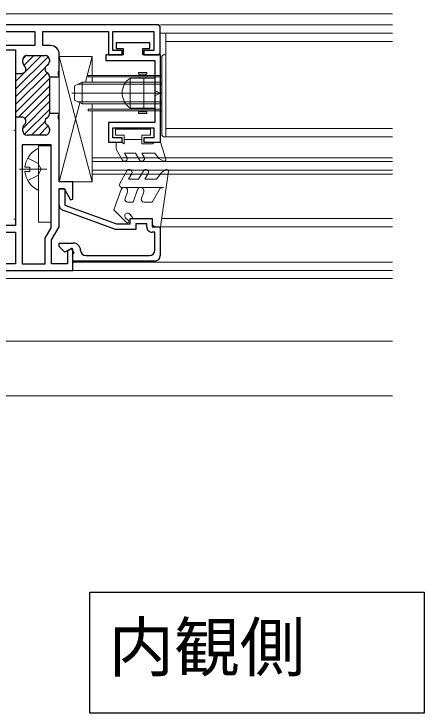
# Model space of a CAD drawing. Units: millimetres, scale not verified. Extents: x -700 to 700, y -1044 to 1037.
# Drawn here: x 437.7 to 512.8, y 414.1 to 542.3 of the extents above; entities that cross this region are included whole.
import ezdxf
from ezdxf.enums import TextEntityAlignment as Align

# ---------------------------------------------------------------- set-up
doc = ezdxf.new("R2010")
doc.units = ezdxf.units.MM
doc.header["$LTSCALE"] = 6
doc.layers.add('0-1_USER1', color=3, linetype='Continuous')
doc.layers.add('0-2_YKK_11', color=7, linetype='Continuous')
doc.layers.add('0-4_YKK_12', color=2, linetype='Continuous', lineweight=18)
doc.layers.add('0-5_YKK_13', color=4, linetype='Continuous', lineweight=18)
doc.styles.add('ＭＳ ゴシック', font='')
doc.styles.get('ＭＳ ゴシック').set_extended_font_data('MS Gothic')

msp = doc.modelspace()

# ---------------------------------------------------------------- linework, layer by layer
at = {"layer": '0-1_USER1'}
msp.add_lwpolyline([(451.579, 436.326), (512.775, 436.326), (512.775, 414.149), (451.579, 414.149)], close=True, dxfattribs=at)
at = {"layer": '0-2_YKK_11'}
for p, q in [((464.197, 540.302), (427.634, 540.302)), ((464.497, 540.002), (464.197, 540.302)), ((464.497, 535.102), (464.497, 540.002)), ((442.771, 534.702), (437.997, 529.927)), ((443.957, 534.473), (437.997, 528.513)), ((439.924, 534.683), (439.315, 534.074)), ((441.357, 534.702), (439.536, 532.88)), ((440.097, 534.702), (443.397, 534.702)), ((445.997, 531.86), (445.997, 534.902)), ((464.197, 534.802), (464.497, 535.102)), ((439.297, 533.451), (439.297, 533.902)), ((444.094, 533.197), (443.787, 532.889)), ((444.197, 533.902), (444.197, 533.588)), ((443.509, 532.611), (437.997, 527.099)), ((445.877, 531.677), (445.997, 531.86)), ((437.997, 531.702), (437.997, 523.102)), ((443.812, 531.5), (437.997, 525.684)), ((438.117, 531.462), (437.997, 531.341)), ((444.197, 530.816), (444.197, 523.988)), ((444.197, 530.752), (445.997, 530.752)), ((445.877, 531.127), (445.877, 531.677)), ((445.997, 530.944), (445.877, 531.127)), ((445.997, 530.753), (445.997, 530.944)), ((437.997, 524.27), (444.197, 530.47)), ((444.197, 529.056), (438.543, 523.402)), ((444.197, 527.642), (439.692, 523.137)), ((444.197, 526.228), (439.297, 521.327)), ((444.197, 524.813), (439.633, 520.25)), ((445.997, 524.052), (444.197, 524.052)), ((445.877, 523.677), (445.997, 523.86)), ((445.877, 523.127), (445.877, 523.677)), ((445.997, 522.944), (445.877, 523.127)), ((445.997, 523.86), (445.997, 524.053)), ((443.397, 522.599), (440.9, 520.102)), ((443.978, 521.766), (442.314, 520.102)), ((439.297, 520.902), (439.297, 521.353)), ((444.197, 521.216), (444.197, 520.902)), ((443.397, 520.102), (440.097, 520.102)), ((450.892, 498.003), (462.497, 498.003))]:
    msp.add_line(p, q, dxfattribs=at)
for points in [[(424.997, 538.843), (424.997, 538.102), (425.797, 538.102), (425.797, 539.102), (441.496, 539.102), (441.497, 536.502), (434.997, 536.502), (434.997, 535.702), (437.997, 535.702), (437.997, 531.402), (439.097, 531.402)], [(444.397, 536.502), (442.997, 536.502), (442.996, 539.102), (454.997, 539.102), (454.997, 534.802), (457.497, 534.802), (457.497, 535.602), (455.797, 535.602), (455.797, 539.102), (463.297, 539.102), (463.297, 535.602), (461.497, 535.602), (461.497, 534.802), (464.197, 534.802)], [(434.998, 495.302), (448.497, 495.302), (448.497, 499.187), (448.27, 499.317), (447.497, 498.871), (447.497, 496.502), (444.598, 496.502), (444.598, 500.881), (445.997, 503.305), (445.997, 510.302), (446.869, 510.302), (448.052, 508.253), (448.497, 508.372), (448.497, 511.502), (445.997, 511.502), (445.997, 522.944)], [(439.097, 523.402), (437.997, 523.402), (437.998, 503.502), (436.197, 503.502)], [(445.997, 507.253), (445.997, 510.253), (446.997, 510.253), (446.997, 507.253), (456.476, 503.803), (458.997, 503.803), (458.997, 504.803), (462.997, 504.803), (462.997, 503.303), (464.497, 503.303), (464.497, 498.003)], [(461.997, 503.303), (461.997, 503.803), (459.997, 503.803), (459.997, 502.803), (456.3, 502.803), (446.655, 506.313)], [(435.997, 502.302), (437.998, 502.302), (437.999, 496.502), (435.998, 496.502)], [(463.497, 499.003), (463.497, 502.303), (462.997, 502.303)], [(463.497, 497.003), (448.497, 497.003), (448.497, 498.325), (448.747, 498.47), (448.247, 499.336), (447.021, 498.628), (445.997, 499.652), (445.997, 500.303), (448.497, 500.303)]]:
    msp.add_lwpolyline(points, dxfattribs=at)
for points in [[(464.501, 518.802), (464.503, 534.802), (461.303, 534.803), (461.303, 536.003), (462.603, 536.003), (462.604, 537.003), (456.404, 537.003), (456.403, 536.003), (457.703, 536.003), (457.703, 534.803), (454.503, 534.804), (454.503, 533.804), (463.503, 533.802), (463.502, 522.402), (455.002, 522.404), (455.001, 518.804), (457.501, 518.803), (457.501, 519.603), (455.801, 519.603), (455.802, 521.403), (463.302, 521.402), (463.301, 519.602), (461.501, 519.603), (461.501, 518.803)], [(439.197, 518.302), (439.198, 496.502), (443.398, 496.502), (443.397, 501.202), (444.497, 503.107), (444.497, 518.302)]]:
    msp.add_lwpolyline(points, close=True, dxfattribs=at)
for centre, radius, start, end in [((444.397, 534.902), 1.6, 0.00106, 90.00003), ((440.097, 533.902), 0.8, 90.00003, 180.00104), ((443.397, 533.902), 0.8, 0.00106, 90.00003), ((440.097, 533.451), 0.8, 180.00104, 231.31887), ((443.397, 533.588), 0.8, 300.00132, 0.00106), ((439.097, 532.202), 0.8, 269.99999, 51.31885), ((444.197, 532.202), 0.8, 120.0013, 240.00078), ((443.397, 530.816), 0.8, 0.00106, 60.00076), ((439.097, 522.602), 0.8, 308.68324, 90.00003), ((444.197, 522.602), 0.8, 120.0013, 240.00078), ((443.397, 523.988), 0.8, 300.00132, 0.00106), ((440.097, 521.353), 0.8, 128.68322, 180.00104), ((443.397, 521.216), 0.8, 0.00106, 60.00076), ((440.097, 520.902), 0.8, 180.00104, 269.99999), ((443.397, 520.902), 0.8, 269.99999, 0.00106), ((446.997, 507.253), 1, 180.00058, 250.00118), ((462.997, 503.303), 1, 180.00054, 270.0011), ((448.497, 498.903), 1.4, 2.38864, 90.0011), ((450.894, 499.001), 0.999, 182.31415, 269.92724), ((462.497, 499.003), 1, 270.00106, 0.00053), ((463.497, 498.003), 1, 270.0008, 0.00027)]:
    msp.add_arc(centre, radius, start, end, dxfattribs=at)
at = {"layer": '0-4_YKK_12'}
for p, q in [((225.001, 542.302), (507.001, 542.302)), ((507.001, 540.302), (464.499, 540.302)), ((464.499, 538.799), (507.001, 538.799)), ((465.503, 538.802), (507.001, 538.802)), ((465.503, 538.802), (465.503, 519.802)), ((507.001, 537.269), (465.503, 537.269)), ((507.001, 521.336), (465.503, 521.336)), ((507.001, 519.802), (465.503, 519.802)), ((451.995, 515.954), (451.994, 512.954)), ((507.001, 515.95), (451.995, 515.954)), ((507.001, 515.25), (451.995, 515.254)), ((507.001, 513.65), (451.994, 513.654)), ((507.001, 512.95), (451.994, 512.954)), ((464.746, 504.799), (507.001, 504.799)), ((464.498, 503.299), (507.001, 503.299)), ((448.498, 496.799), (507.001, 496.799)), ((507.001, 495.302), (448.498, 495.302)), ((416.477, 493.802), (507.001, 493.802)), ((399.147, 482.302), (507.001, 482.302)), ((225.001, 472.302), (507.001, 472.302))]:
    msp.add_line(p, q, dxfattribs=at)
at = {"layer": '0-5_YKK_13'}
for p, q in [((452.003, 511.529), (446.004, 534.529)), ((452.004, 534.529), (450.771, 529.802)), ((452.004, 534.529), (452.004, 531.052)), ((464.803, 534.502), (464.803, 520.102)), ((465.503, 534.802), (465.103, 534.802)), ((464.803, 531.052), (451.303, 531.052)), ((451.303, 531.052), (451.303, 530.752)), ((464.503, 530.752), (451.303, 530.752)), ((452.004, 530.752), (452.004, 529.802)), ((460.503, 531.552), (462.003, 531.552)), ((460.503, 531.252), (460.503, 531.552)), ((462.003, 531.252), (460.503, 531.252)), ((460.753, 531.252), (460.753, 531.052)), ((460.753, 530.752), (460.753, 530.552)), ((461.753, 531.252), (461.753, 531.052)), ((461.753, 530.752), (461.753, 530.552)), ((462.003, 531.252), (462.003, 531.552)), ((464.503, 524.852), (464.503, 530.752)), ((464.803, 531.052), (464.803, 524.552)), ((448.803, 529.102), (450.203, 529.802)), ((464.803, 529.423), (449.445, 529.423)), ((464.803, 529.802), (450.203, 529.802)), ((450.203, 525.802), (450.203, 529.802)), ((461.503, 525.052), (461.503, 530.552)), ((463.503, 525.052), (463.503, 530.552)), ((463.503, 529.802), (463.503, 528.302)), ((448.803, 526.502), (448.803, 529.102)), ((464.803, 527.802), (448.316, 527.802)), ((463.503, 527.302), (463.503, 525.802)), ((449.782, 526.013), (446.003, 511.529)), ((450.203, 525.802), (448.803, 526.502)), ((464.803, 526.181), (449.445, 526.181)), ((464.803, 525.802), (450.203, 525.802)), ((452.004, 525.802), (452.004, 524.852)), ((464.503, 524.852), (451.303, 524.852)), ((451.303, 524.552), (451.303, 524.852)), ((464.803, 524.552), (451.303, 524.552)), ((459.003, 525.052), (463.503, 525.052)), ((460.503, 524.052), (460.503, 524.352)), ((462.003, 524.352), (460.503, 524.352)), ((460.753, 525.052), (460.753, 524.852)), ((460.753, 524.552), (460.753, 524.352)), ((461.753, 525.052), (461.753, 524.852)), ((461.753, 524.552), (461.753, 524.352)), ((462.003, 524.052), (462.003, 524.352)), ((460.503, 524.052), (462.003, 524.052)), ((438.005, 520.731), (438.006, 504.93)), ((456.302, 521.203), (456.301, 520.103)), ((462.702, 521.203), (456.302, 521.203)), ((462.701, 520.103), (462.702, 521.203)), ((457.901, 520.103), (456.301, 520.103)), ((457.901, 520.103), (457.901, 518.503)), ((461.101, 519.303), (457.901, 519.303)), ((462.701, 520.103), (461.101, 520.103)), ((461.101, 520.103), (461.101, 518.503)), ((465.103, 519.802), (465.503, 519.802)), ((457.382, 518.803), (456.401, 518.803)), ((456.401, 518.803), (456.401, 517.503)), ((457.382, 518.803), (457.901, 518.503)), ((462.982, 518.503), (461.101, 518.503)), ((463.501, 518.802), (462.982, 518.503)), ((464.501, 518.802), (463.501, 518.802)), ((464.501, 518.802), (465.487, 515.693)), ((442.195, 510.227), (442.195, 517.419)), ((457.527, 515.553), (456.401, 517.503)), ((457.96, 516.803), (458.393, 516.053)), ((459.946, 516.803), (457.96, 516.803)), ((460.668, 515.553), (459.946, 516.803)), ((461.101, 516.803), (461.534, 516.053)), ((463.501, 516.802), (461.101, 516.803)), ((463.501, 516.802), (464.201, 515.833)), ((440.229, 515.873), (442.044, 514.968)), ((465.051, 515.342), (464.201, 515.833)), ((442.653, 513.823), (442.044, 514.968)), ((438.695, 513.823), (443.694, 513.823)), ((439.716, 513.398), (440.595, 513.398)), ((440.229, 511.773), (442.044, 512.678)), ((442.653, 513.823), (442.044, 512.678)), ((457.067, 511.253), (458.395, 513.553)), ((459.261, 513.053), (458.655, 512.003)), ((460.5, 512.003), (461.396, 513.553)), ((462.261, 513.052), (461.655, 512.002)), ((464.499, 503.302), (465.997, 513.458)), ((460.5, 512.003), (458.655, 512.003)), ((463.8, 512.002), (461.655, 512.002)), ((457.354, 510.108), (456, 506.39)), ((457.5, 510.503), (465.056, 510.502)), ((460.339, 510.108), (459.5, 507.803)), ((464.468, 510.345), (463, 507.802)), ((465.056, 510.502), (464.468, 510.345)), ((458.481, 509.698), (458.036, 508.474)), ((461.467, 509.697), (461.021, 508.474)), ((459.5, 507.803), (458.505, 507.803)), ((463, 507.803), (461.491, 507.803)), ((458.312, 504.077), (456, 506.389)), ((458.146, 504.95), (458.665, 504.43)), ((459.499, 504.803), (458.899, 505.603)), ((459.499, 504.803), (462.999, 504.802)), ((462.999, 504.803), (462.999, 504.003)), ((463.699, 503.303), (464.499, 503.303))]:
    msp.add_line(p, q, dxfattribs=at)
for points in [[(452.004, 524.552), (452.003, 511.529), (446.003, 511.529), (446.004, 534.529), (452.004, 534.529)], [(459.003, 525.052), (459.003, 530.552), (463.503, 530.552)], [(463.503, 529.802), (464.003, 529.802), (464.503, 529.802)], [(463.503, 528.302), (464.003, 528.052), (464.503, 527.802)], [(463.503, 527.302), (464.003, 527.552), (464.503, 527.802)], [(463.503, 525.802), (464.003, 525.802), (464.503, 525.802)], [(439.716, 514.248), (440.595, 514.248), (440.595, 513.398)], [(465.551, 513.762), (464.801, 513.329), (463.8, 512.002)]]:
    msp.add_lwpolyline(points, dxfattribs=at)
msp.add_lwpolyline([(442.196, 504.11), (442.195, 518.11), (444.495, 518.11), (444.496, 504.11)], close=True, dxfattribs=at)
for centre, radius, start, end in [((465.103, 534.502), 0.3, 90, 180), ((460.774, 527.802), 3.271, 122.77908, 237.22092), ((437.705, 520.731), 0.3, 0.00213, 90.00214), ((437.705, 520.289), 0.3, 0.00213, 15.00213), ((437.705, 520.461), 0.3, 0.00213, 10.00188), ((465.103, 520.102), 0.3, 180, 270), ((443.895, 513.823), 4.2, 117.28357, 174.19489), ((442.04, 517.419), 0.154, 0.00261, 117.28357), ((457.96, 515.803), 0.5, 209.99234, 29.99234), ((461.101, 515.803), 0.5, 209.99234, 29.99234), ((465.201, 515.602), 0.3, 239.98812, 17.58224), ((443.895, 513.823), 4.2, 185.81034, 242.72165), ((458.828, 513.303), 0.5, 329.99296, 149.99253), ((461.828, 513.303), 0.5, 329.99208, 149.99102), ((465.701, 513.502), 0.3, 351.60959, 119.99458), ((442.041, 510.227), 0.154, 242.72165, 0.00261), ((457.5, 511.003), 0.5, 149.99266, 269.99236), ((457.917, 509.903), 0.6, 339.99194, 159.99095), ((460.903, 509.903), 0.6, 339.99244, 159.99282), ((458.506, 508.303), 0.5, 159.99401, 270), ((461.491, 508.303), 0.5, 159.99401, 269.99585), ((437.706, 504.93), 0.3, 270.00213, 0.00213), ((458.499, 505.303), 0.5, 36.86505, 224.98988), ((458.488, 504.253), 0.25, 224.97258, 45.0072), ((463.699, 504.003), 0.7, 179.99236, 270.00109)]:
    msp.add_arc(centre, radius, start, end, dxfattribs=at)

# ---------------------------------------------------------------- texts
at = {"layer": '0-1_USER1', "style": 'ＭＳ ゴシック'}
msp.add_text('内観側', height=8.798, dxfattribs=at).set_placement((455.023, 419.186), align=Align.BOTTOM_LEFT)

doc.saveas('drawing.dxf')
